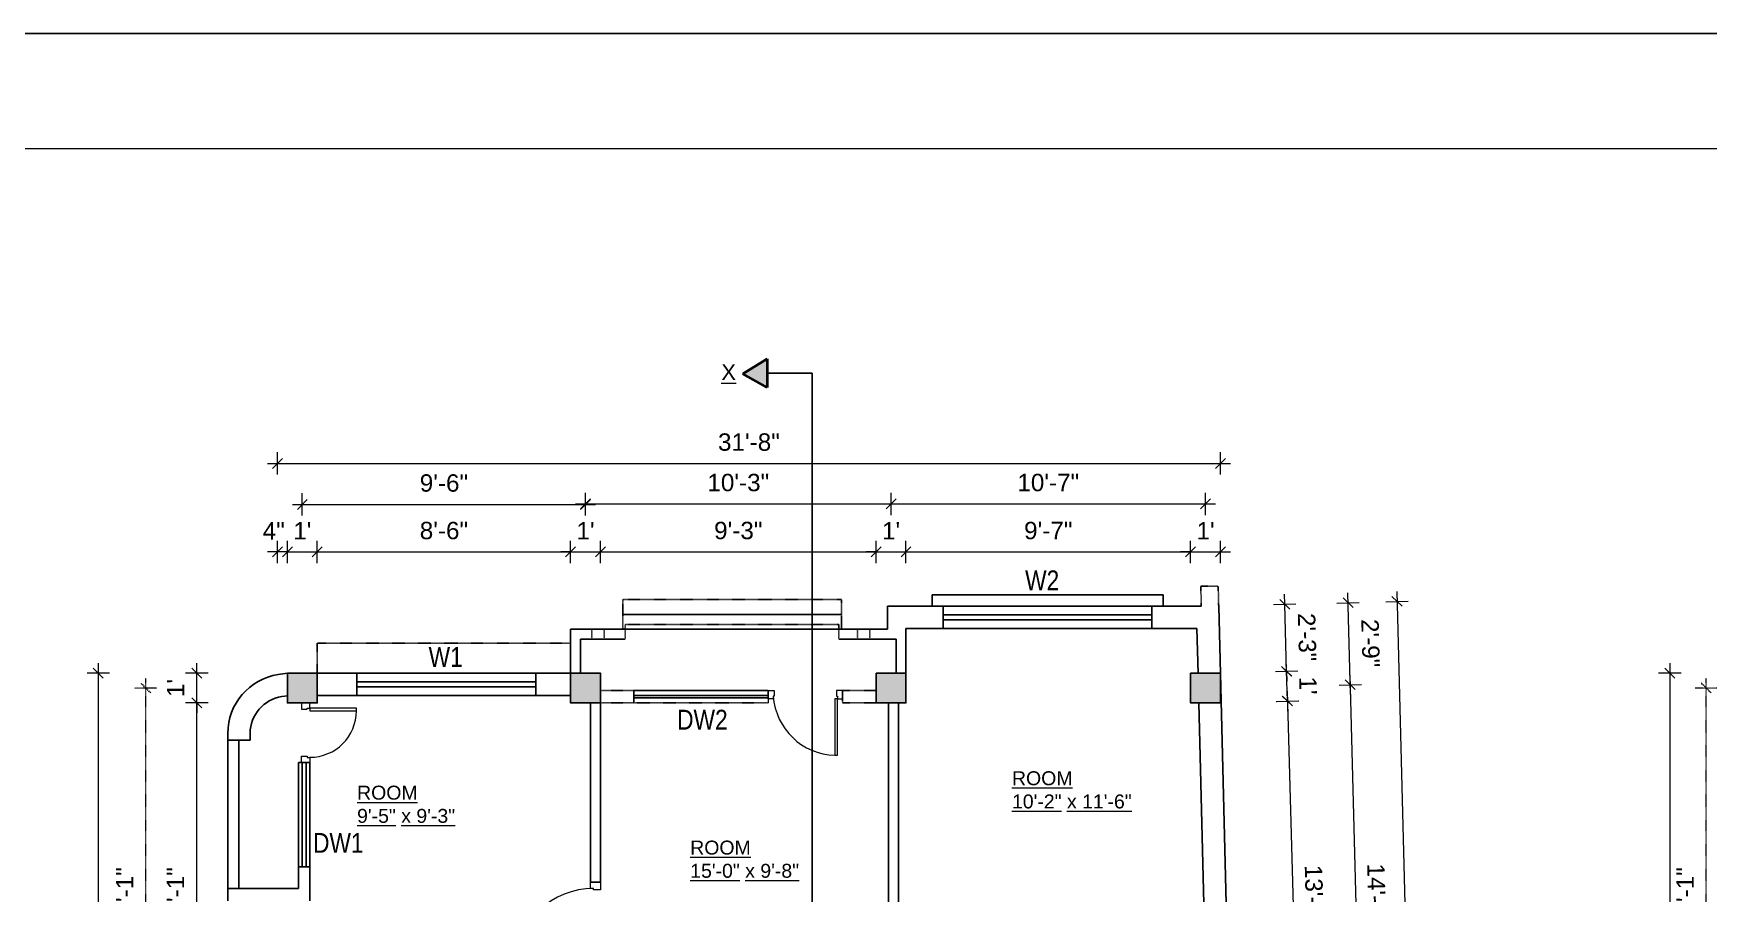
# Model space of a CAD drawing. Header units: inches. Extents: x 24614 to 27792, y -6849 to -4602.
# Drawn here: x 25941 to 26615, y -4948 to -4602 of the extents above; entities that cross this region are included whole.
import ezdxf

# ---------------------------------------------------------------- set-up
doc = ezdxf.new("R2010")
doc.units = ezdxf.units.IN
doc.header["$LTSCALE"] = 0.5
doc.header["$MEASUREMENT"] = 0
doc.header["$PDMODE"] = 66
doc.linetypes.add('DASH', pattern=[0.35, 0.25, -0.1])
for name, color, linetype, lineweight in [('A_Title Text', 105, 'Continuous', 60), ('door', 202, 'Continuous', 5), ('ELE1', 3, 'Continuous', 9), ('TEXT', 220, 'Continuous', 9), ('Toilet', 7, 'Continuous', 25), ('wall', 20, 'Continuous', 40)]:
    doc.layers.add(name, color=color, linetype=linetype, lineweight=lineweight)
doc.styles.add('arial', font='arial.ttf')
doc.styles.add('ordinary', font='ARIALN.TTF')
doc.styles.get("Standard").update_dxf_attribs({"font": 'arial.ttf'})
doc.dimstyles.new('Sudeep', dxfattribs={"dimtxt": 6, "dimasz": 4, "dimexe": 4.5, "dimexo": 4.5, "dimgap": 5, "dimtad": 1, "dimdec": 0, "dimlunit": 4, "dimtxsty": 'arial', "dimblk": 'OBLIQUE', "dimcen": 250, "dimdle": 4, "dimclrd": 86, "dimclre": 5, "dimclrt": 1, "dimadec": 0, "dimazin": 0, "dimtfac": 1, "dimtdec": 0, "dimtix": 1, "dimtmove": 1, "dimatfit": 3, "dimldrblk": 'OBLIQUE', "dimfxl": 4.5, "dimfxlon": 1, "dimfrac": 2, "dimlwd": 15, "dimlwe": 13, "dimarcsym": 0})

# ---------------------------------------------------------------- blocks, each defined once
blk = doc.blocks.new('_Oblique')
at = {"color": 0, "linetype": 'ByBlock', "lineweight": -2}
blk.add_line((-0.5, -0.5), (0.5, 0.5), dxfattribs=at)
blk = doc.blocks.new('*D1333')
at = {"layer": 'A_Title Text', "color": 5, "lineweight": 13, "transparency": 16777216}
for p, q in [((26043.02, -4814.79), (26043.02, -4805.79)), ((26055.02, -4814.79), (26055.02, -4805.79))]:
    blk.add_line(p, q, dxfattribs=at)
at = {"layer": 'A_Title Text', "color": 86, "lineweight": 15, "transparency": 16777216}
for p, q in [((26043.02, -4810.29), (26039.02, -4810.29)), ((26043.02, -4810.29), (26055.02, -4810.29)), ((26055.02, -4810.29), (26059.02, -4810.29))]:
    blk.add_line(p, q, dxfattribs=at)
at = {"layer": 'Defpoints', "color": 0, "transparency": 16777216}
for p in [(26055.02, -4810.29), (26043.02, -4859.09), (26055.02, -4859.09)]:
    blk.add_point(p, dxfattribs=at)
at = {"layer": 'A_Title Text', "color": 86, "lineweight": 15, "transparency": 16777216, "xscale": 4, "yscale": 4, "zscale": 4}
blk.add_blockref('_Oblique', (26043.02, -4810.29), dxfattribs=at)
at = {"layer": 'A_Title Text', "color": 86, "lineweight": 15, "transparency": 16777216, "xscale": 4, "yscale": 4, "zscale": 4, "rotation": 180}
blk.add_blockref('_Oblique', (26055.02, -4810.29), dxfattribs=at)
at = {"layer": 'A_Title Text', "color": 1, "transparency": 16777216, "insert": (26049.02, -4801.78), "char_height": 7, "attachment_point": 5, "style": 'arial'}
blk.add_mtext("1'", dxfattribs=at)
blk = doc.blocks.new('*D1334')
at = {"layer": 'A_Title Text', "color": 5, "lineweight": 13, "transparency": 16777216}
for p, q in [((26055.02, -4814.79), (26055.02, -4805.79)), ((26157.02, -4814.79), (26157.02, -4805.79))]:
    blk.add_line(p, q, dxfattribs=at)
at = {"layer": 'A_Title Text', "color": 86, "lineweight": 15, "transparency": 16777216}
blk.add_line((26051.02, -4810.29), (26161.02, -4810.29), dxfattribs=at)
at = {"layer": 'Defpoints', "color": 0, "transparency": 16777216}
for p in [(26157.02, -4810.29), (26055.02, -4859.09), (26157.02, -4859.09)]:
    blk.add_point(p, dxfattribs=at)
at = {"layer": 'A_Title Text', "color": 86, "lineweight": 15, "transparency": 16777216, "xscale": 4, "yscale": 4, "zscale": 4, "rotation": 180}
blk.add_blockref('_Oblique', (26055.02, -4810.29), dxfattribs=at)
at = {"layer": 'A_Title Text', "color": 86, "lineweight": 15, "transparency": 16777216, "xscale": 4, "yscale": 4, "zscale": 4}
blk.add_blockref('_Oblique', (26157.02, -4810.29), dxfattribs=at)
at = {"layer": 'A_Title Text', "color": 1, "transparency": 16777216, "insert": (26106.02, -4801.72), "char_height": 7, "attachment_point": 5, "style": 'arial'}
blk.add_mtext('8\'-6"', dxfattribs=at)
blk = doc.blocks.new('*D1335')
at = {"layer": 'A_Title Text', "color": 5, "lineweight": 13, "transparency": 16777216}
for p, q in [((26280.02, -4814.79), (26280.02, -4805.79)), ((26292.02, -4814.79), (26292.02, -4805.79))]:
    blk.add_line(p, q, dxfattribs=at)
at = {"layer": 'A_Title Text', "color": 86, "lineweight": 15, "transparency": 16777216}
for p, q in [((26280.02, -4810.29), (26276.02, -4810.29)), ((26280.02, -4810.29), (26292.02, -4810.29)), ((26292.02, -4810.29), (26296.02, -4810.29))]:
    blk.add_line(p, q, dxfattribs=at)
at = {"layer": 'Defpoints', "color": 0, "transparency": 16777216}
for p in [(26292.02, -4810.29), (26280.02, -4859.09), (26292.02, -4859.09)]:
    blk.add_point(p, dxfattribs=at)
at = {"layer": 'A_Title Text', "color": 86, "lineweight": 15, "transparency": 16777216, "xscale": 4, "yscale": 4, "zscale": 4}
blk.add_blockref('_Oblique', (26280.02, -4810.29), dxfattribs=at)
at = {"layer": 'A_Title Text', "color": 86, "lineweight": 15, "transparency": 16777216, "xscale": 4, "yscale": 4, "zscale": 4, "rotation": 180}
blk.add_blockref('_Oblique', (26292.02, -4810.29), dxfattribs=at)
at = {"layer": 'A_Title Text', "color": 1, "transparency": 16777216, "insert": (26286.02, -4801.78), "char_height": 7, "attachment_point": 5, "style": 'arial'}
blk.add_mtext("1'", dxfattribs=at)
blk = doc.blocks.new('*D1336')
at = {"layer": 'A_Title Text', "color": 5, "lineweight": 13, "transparency": 16777216}
for p, q in [((26292.02, -4814.79), (26292.02, -4805.79)), ((26406.59, -4814.79), (26406.59, -4805.79))]:
    blk.add_line(p, q, dxfattribs=at)
at = {"layer": 'A_Title Text', "color": 86, "lineweight": 15, "transparency": 16777216}
blk.add_line((26288.02, -4810.29), (26410.59, -4810.29), dxfattribs=at)
at = {"layer": 'Defpoints', "color": 0, "transparency": 16777216}
for p in [(26406.59, -4810.29), (26292.02, -4859.09), (26406.59, -4859.09)]:
    blk.add_point(p, dxfattribs=at)
at = {"layer": 'A_Title Text', "color": 86, "lineweight": 15, "transparency": 16777216, "xscale": 4, "yscale": 4, "zscale": 4, "rotation": 180}
blk.add_blockref('_Oblique', (26292.02, -4810.29), dxfattribs=at)
at = {"layer": 'A_Title Text', "color": 86, "lineweight": 15, "transparency": 16777216, "xscale": 4, "yscale": 4, "zscale": 4}
blk.add_blockref('_Oblique', (26406.59, -4810.29), dxfattribs=at)
at = {"layer": 'A_Title Text', "color": 1, "transparency": 16777216, "insert": (26349.3, -4801.72), "char_height": 7, "attachment_point": 5, "style": 'arial'}
blk.add_mtext('9\'-7"', dxfattribs=at)
blk = doc.blocks.new('*D1337')
at = {"layer": 'A_Title Text', "color": 5, "lineweight": 13, "transparency": 16777216}
for p, q in [((26406.59, -4814.79), (26406.59, -4805.79)), ((26418.66, -4814.79), (26418.66, -4805.79))]:
    blk.add_line(p, q, dxfattribs=at)
at = {"layer": 'A_Title Text', "color": 86, "lineweight": 15, "transparency": 16777216}
for p, q in [((26406.59, -4810.29), (26402.59, -4810.29)), ((26406.59, -4810.29), (26418.66, -4810.29)), ((26418.66, -4810.29), (26422.66, -4810.29))]:
    blk.add_line(p, q, dxfattribs=at)
at = {"layer": 'Defpoints', "color": 0, "transparency": 16777216}
for p in [(26418.66, -4810.29), (26406.59, -4859.09), (26418.66, -4862.09)]:
    blk.add_point(p, dxfattribs=at)
at = {"layer": 'A_Title Text', "color": 86, "lineweight": 15, "transparency": 16777216, "xscale": 4, "yscale": 4, "zscale": 4}
blk.add_blockref('_Oblique', (26406.59, -4810.29), dxfattribs=at)
at = {"layer": 'A_Title Text', "color": 86, "lineweight": 15, "transparency": 16777216, "xscale": 4, "yscale": 4, "zscale": 4, "rotation": 180}
blk.add_blockref('_Oblique', (26418.66, -4810.29), dxfattribs=at)
at = {"layer": 'A_Title Text', "color": 1, "transparency": 16777216, "insert": (26412.62, -4801.78), "char_height": 7, "attachment_point": 5, "style": 'arial'}
blk.add_mtext("1'", dxfattribs=at)
blk = doc.blocks.new('*D1338')
at = {"layer": 'A_Title Text', "color": 5, "lineweight": 13, "transparency": 16777216}
for p, q in [((26049.02, -4795.65), (26049.02, -4786.65)), ((26163.02, -4795.65), (26163.02, -4786.65))]:
    blk.add_line(p, q, dxfattribs=at)
at = {"layer": 'A_Title Text', "color": 86, "lineweight": 15, "transparency": 16777216}
blk.add_line((26045.02, -4791.15), (26167.02, -4791.15), dxfattribs=at)
at = {"layer": 'Defpoints', "color": 0, "transparency": 16777216}
for p in [(26163.02, -4791.15), (26049.02, -4865.09), (26163.02, -4865.09)]:
    blk.add_point(p, dxfattribs=at)
at = {"layer": 'A_Title Text', "color": 86, "lineweight": 15, "transparency": 16777216, "xscale": 4, "yscale": 4, "zscale": 4, "rotation": 180}
blk.add_blockref('_Oblique', (26049.02, -4791.15), dxfattribs=at)
at = {"layer": 'A_Title Text', "color": 86, "lineweight": 15, "transparency": 16777216, "xscale": 4, "yscale": 4, "zscale": 4}
blk.add_blockref('_Oblique', (26163.02, -4791.15), dxfattribs=at)
at = {"layer": 'A_Title Text', "color": 1, "transparency": 16777216, "insert": (26106.02, -4782.58), "char_height": 7, "attachment_point": 5, "style": 'arial'}
blk.add_mtext('9\'-6"', dxfattribs=at)
blk = doc.blocks.new('*D1339')
at = {"layer": 'A_Title Text', "color": 5, "lineweight": 13, "transparency": 16777216}
for p, q in [((26163.02, -4795.46), (26163.02, -4786.46)), ((26286.02, -4795.46), (26286.02, -4786.46))]:
    blk.add_line(p, q, dxfattribs=at)
at = {"layer": 'A_Title Text', "color": 86, "lineweight": 15, "transparency": 16777216}
blk.add_line((26159.02, -4790.96), (26290.02, -4790.96), dxfattribs=at)
at = {"layer": 'Defpoints', "color": 0, "transparency": 16777216}
for p in [(26286.02, -4790.96), (26163.02, -4865.09), (26286.02, -4865.09)]:
    blk.add_point(p, dxfattribs=at)
at = {"layer": 'A_Title Text', "color": 86, "lineweight": 15, "transparency": 16777216, "xscale": 4, "yscale": 4, "zscale": 4, "rotation": 180}
blk.add_blockref('_Oblique', (26163.02, -4790.96), dxfattribs=at)
at = {"layer": 'A_Title Text', "color": 86, "lineweight": 15, "transparency": 16777216, "xscale": 4, "yscale": 4, "zscale": 4}
blk.add_blockref('_Oblique', (26286.02, -4790.96), dxfattribs=at)
at = {"layer": 'A_Title Text', "color": 1, "transparency": 16777216, "insert": (26224.52, -4782.39), "char_height": 7, "attachment_point": 5, "style": 'arial'}
blk.add_mtext('10\'-3"', dxfattribs=at)
blk = doc.blocks.new('*D1340')
at = {"layer": 'A_Title Text', "color": 5, "lineweight": 13, "transparency": 16777216}
for p, q in [((26286.02, -4795.46), (26286.02, -4786.46)), ((26412.59, -4795.46), (26412.59, -4786.46))]:
    blk.add_line(p, q, dxfattribs=at)
at = {"layer": 'A_Title Text', "color": 86, "lineweight": 15, "transparency": 16777216}
blk.add_line((26282.02, -4790.96), (26416.59, -4790.96), dxfattribs=at)
at = {"layer": 'Defpoints', "color": 0, "transparency": 16777216}
for p in [(26412.59, -4790.96), (26286.02, -4865.09), (26412.59, -4865.09)]:
    blk.add_point(p, dxfattribs=at)
at = {"layer": 'A_Title Text', "color": 86, "lineweight": 15, "transparency": 16777216, "xscale": 4, "yscale": 4, "zscale": 4, "rotation": 180}
blk.add_blockref('_Oblique', (26286.02, -4790.96), dxfattribs=at)
at = {"layer": 'A_Title Text', "color": 86, "lineweight": 15, "transparency": 16777216, "xscale": 4, "yscale": 4, "zscale": 4}
blk.add_blockref('_Oblique', (26412.59, -4790.96), dxfattribs=at)
at = {"layer": 'A_Title Text', "color": 1, "transparency": 16777216, "insert": (26349.3, -4782.39), "char_height": 7, "attachment_point": 5, "style": 'arial'}
blk.add_mtext('10\'-7"', dxfattribs=at)
blk = doc.blocks.new('*D1341')
at = {"layer": 'A_Title Text', "color": 5, "lineweight": 13, "transparency": 16777216}
for p, q in [((26039.02, -4814.79), (26039.02, -4805.79)), ((26043.02, -4814.79), (26043.02, -4805.79))]:
    blk.add_line(p, q, dxfattribs=at)
at = {"layer": 'A_Title Text', "color": 86, "lineweight": 15, "transparency": 16777216}
for p, q in [((26039.02, -4810.29), (26035.02, -4810.29)), ((26043.02, -4810.29), (26039.02, -4810.29)), ((26043.02, -4810.29), (26047.02, -4810.29))]:
    blk.add_line(p, q, dxfattribs=at)
at = {"layer": 'Defpoints', "color": 0, "transparency": 16777216}
for p in [(26039.02, -4810.29), (26039.02, -4859.71), (26043.02, -4859.09)]:
    blk.add_point(p, dxfattribs=at)
at = {"layer": 'A_Title Text', "color": 86, "lineweight": 15, "transparency": 16777216, "xscale": 4, "yscale": 4, "zscale": 4}
blk.add_blockref('_Oblique', (26039.02, -4810.29), dxfattribs=at)
at = {"layer": 'A_Title Text', "color": 86, "lineweight": 15, "transparency": 16777216, "xscale": 4, "yscale": 4, "zscale": 4, "rotation": 180}
blk.add_blockref('_Oblique', (26043.02, -4810.29), dxfattribs=at)
at = {"layer": 'A_Title Text', "color": 1, "transparency": 16777216, "insert": (26037.52, -4801.79), "char_height": 7, "attachment_point": 5, "style": 'arial'}
blk.add_mtext('4"', dxfattribs=at)
blk = doc.blocks.new('*D1342')
at = {"layer": 'A_Title Text', "color": 5, "lineweight": 13, "transparency": 16777216}
for p, q in [((26157.02, -4814.79), (26157.02, -4805.79)), ((26169.02, -4814.79), (26169.02, -4805.79))]:
    blk.add_line(p, q, dxfattribs=at)
at = {"layer": 'A_Title Text', "color": 86, "lineweight": 15, "transparency": 16777216}
for p, q in [((26157.02, -4810.29), (26153.02, -4810.29)), ((26157.02, -4810.29), (26169.02, -4810.29)), ((26169.02, -4810.29), (26173.02, -4810.29))]:
    blk.add_line(p, q, dxfattribs=at)
at = {"layer": 'Defpoints', "color": 0, "transparency": 16777216}
for p in [(26169.02, -4810.29), (26157.02, -4859.09), (26169.02, -4859.09)]:
    blk.add_point(p, dxfattribs=at)
at = {"layer": 'A_Title Text', "color": 86, "lineweight": 15, "transparency": 16777216, "xscale": 4, "yscale": 4, "zscale": 4}
blk.add_blockref('_Oblique', (26157.02, -4810.29), dxfattribs=at)
at = {"layer": 'A_Title Text', "color": 86, "lineweight": 15, "transparency": 16777216, "xscale": 4, "yscale": 4, "zscale": 4, "rotation": 180}
blk.add_blockref('_Oblique', (26169.02, -4810.29), dxfattribs=at)
at = {"layer": 'A_Title Text', "color": 1, "transparency": 16777216, "insert": (26163.02, -4801.78), "char_height": 7, "attachment_point": 5, "style": 'arial'}
blk.add_mtext("1'", dxfattribs=at)
blk = doc.blocks.new('*D1343')
at = {"layer": 'A_Title Text', "color": 5, "lineweight": 13, "transparency": 16777216}
for p, q in [((26169.02, -4814.79), (26169.02, -4805.79)), ((26280.02, -4814.79), (26280.02, -4805.79))]:
    blk.add_line(p, q, dxfattribs=at)
at = {"layer": 'A_Title Text', "color": 86, "lineweight": 15, "transparency": 16777216}
blk.add_line((26165.02, -4810.29), (26284.02, -4810.29), dxfattribs=at)
at = {"layer": 'Defpoints', "color": 0, "transparency": 16777216}
for p in [(26280.02, -4810.29), (26169.02, -4859.09), (26280.02, -4859.09)]:
    blk.add_point(p, dxfattribs=at)
at = {"layer": 'A_Title Text', "color": 86, "lineweight": 15, "transparency": 16777216, "xscale": 4, "yscale": 4, "zscale": 4, "rotation": 180}
blk.add_blockref('_Oblique', (26169.02, -4810.29), dxfattribs=at)
at = {"layer": 'A_Title Text', "color": 86, "lineweight": 15, "transparency": 16777216, "xscale": 4, "yscale": 4, "zscale": 4}
blk.add_blockref('_Oblique', (26280.02, -4810.29), dxfattribs=at)
at = {"layer": 'A_Title Text', "color": 1, "transparency": 16777216, "insert": (26224.52, -4801.71), "char_height": 7, "attachment_point": 5, "style": 'arial'}
blk.add_mtext('9\'-3"', dxfattribs=at)
blk = doc.blocks.new('*D1344')
at = {"layer": 'A_Title Text', "color": 5, "lineweight": 13, "transparency": 16777216}
for p, q in [((26039.02, -4779.17), (26039.02, -4770.17)), ((26418.59, -4779.17), (26418.59, -4770.17))]:
    blk.add_line(p, q, dxfattribs=at)
at = {"layer": 'A_Title Text', "color": 86, "lineweight": 15, "transparency": 16777216}
blk.add_line((26035.02, -4774.67), (26422.59, -4774.67), dxfattribs=at)
at = {"layer": 'Defpoints', "color": 0, "transparency": 16777216}
for p in [(26418.59, -4774.67), (26039.02, -4859.71), (26418.59, -4859.09)]:
    blk.add_point(p, dxfattribs=at)
at = {"layer": 'A_Title Text', "color": 86, "lineweight": 15, "transparency": 16777216, "xscale": 4, "yscale": 4, "zscale": 4, "rotation": 180}
blk.add_blockref('_Oblique', (26039.02, -4774.67), dxfattribs=at)
at = {"layer": 'A_Title Text', "color": 86, "lineweight": 15, "transparency": 16777216, "xscale": 4, "yscale": 4, "zscale": 4}
blk.add_blockref('_Oblique', (26418.59, -4774.67), dxfattribs=at)
at = {"layer": 'A_Title Text', "color": 1, "transparency": 16777216, "insert": (26228.8, -4766.1), "char_height": 7, "attachment_point": 5, "style": 'arial'}
blk.add_mtext('31\'-8"', dxfattribs=at)
blk = doc.blocks.new('*D1348')
at = {"layer": 'A_Title Text', "color": 86, "lineweight": 15, "transparency": 16777216}
blk.add_line((26006.56, -5032.34), (26006.56, -4867.09), dxfattribs=at)
at = {"layer": 'A_Title Text', "color": 5, "lineweight": 13, "transparency": 16777216}
for p, q in [((26011.06, -4871.09), (26002.06, -4871.09)), ((26011.06, -5028.34), (26002.06, -5028.34))]:
    blk.add_line(p, q, dxfattribs=at)
at = {"layer": 'Defpoints', "color": 0, "transparency": 16777216}
for p in [(26006.56, -4871.09), (26043.02, -4871.09), (26043.02, -5028.34)]:
    blk.add_point(p, dxfattribs=at)
at = {"layer": 'A_Title Text', "color": 86, "lineweight": 15, "transparency": 16777216, "xscale": 4, "yscale": 4, "zscale": 4}
for p, rotation in [((26006.56, -4871.09), 90), ((26006.56, -5028.34), 270)]:
    blk.add_blockref('_Oblique', p, dxfattribs=dict(at, rotation=rotation))
at = {"layer": 'A_Title Text', "color": 1, "transparency": 16777216, "insert": (25997.98, -4949.71), "char_height": 7, "attachment_point": 5, "rotation": 90, "style": 'arial'}
blk.add_mtext('13\'-1"', dxfattribs=at)
blk = doc.blocks.new('*D1349')
at = {"layer": 'A_Title Text', "color": 5, "lineweight": 13, "transparency": 16777216}
for p, q in [((26011.06, -4859.09), (26002.06, -4859.09)), ((26011.06, -4871.09), (26002.06, -4871.09))]:
    blk.add_line(p, q, dxfattribs=at)
at = {"layer": 'A_Title Text', "color": 86, "lineweight": 15, "transparency": 16777216}
for p, q in [((26006.56, -4859.09), (26006.56, -4855.09)), ((26006.56, -4871.09), (26006.56, -4859.09)), ((26006.56, -4871.09), (26006.56, -4875.09))]:
    blk.add_line(p, q, dxfattribs=at)
at = {"layer": 'Defpoints', "color": 0, "transparency": 16777216}
for p in [(26006.56, -4859.09), (26043.02, -4859.09), (26043.02, -4871.09)]:
    blk.add_point(p, dxfattribs=at)
at = {"layer": 'A_Title Text', "color": 86, "lineweight": 15, "transparency": 16777216, "xscale": 4, "yscale": 4, "zscale": 4}
for p, rotation in [((26006.56, -4859.09), 270), ((26006.56, -4871.09), 90)]:
    blk.add_blockref('_Oblique', p, dxfattribs=dict(at, rotation=rotation))
at = {"layer": 'A_Title Text', "color": 1, "transparency": 16777216, "insert": (25998.04, -4865.09), "char_height": 7, "attachment_point": 5, "rotation": 90, "style": 'arial'}
blk.add_mtext("1'", dxfattribs=at)
blk = doc.blocks.new('*D1351')
at = {"layer": 'A_Title Text', "color": 86, "linetype": 'DASH', "lineweight": 15, "ltscale": 0.1, "transparency": 16777216}
blk.add_line((25986.02, -5038.34), (25986.02, -4861.09), dxfattribs=at)
at = {"layer": 'A_Title Text', "color": 5, "linetype": 'DASH', "lineweight": 13, "ltscale": 0.1, "transparency": 16777216}
for p, q in [((25990.52, -4865.09), (25981.52, -4865.09)), ((25990.52, -5034.34), (25981.52, -5034.34))]:
    blk.add_line(p, q, dxfattribs=at)
at = {"layer": 'Defpoints', "color": 0, "linetype": 'DASH', "ltscale": 0.1, "transparency": 16777216}
for p in [(25986.02, -4865.09), (26049.02, -4865.09), (26049.02, -5034.34)]:
    blk.add_point(p, dxfattribs=at)
at = {"layer": 'A_Title Text', "color": 86, "linetype": 'DASH', "lineweight": 15, "ltscale": 0.1, "transparency": 16777216, "xscale": 4, "yscale": 4, "zscale": 4}
for p, rotation in [((25986.02, -4865.09), 90), ((25986.02, -5034.34), 270)]:
    blk.add_blockref('_Oblique', p, dxfattribs=dict(at, rotation=rotation))
at = {"layer": 'A_Title Text', "color": 1, "linetype": 'DASH', "ltscale": 0.1, "transparency": 16777216, "insert": (25977.5, -4949.71), "char_height": 7, "attachment_point": 5, "rotation": 90, "style": 'arial'}
blk.add_mtext('14\'-1"', dxfattribs=at)
blk = doc.blocks.new('*D1352')
at = {"layer": 'A_Title Text', "color": 5, "lineweight": 13, "transparency": 16777216}
for p, q in [((25971.37, -4859.09), (25962.37, -4859.09)), ((25971.37, -5220.92), (25962.37, -5220.92))]:
    blk.add_line(p, q, dxfattribs=at)
at = {"layer": 'A_Title Text', "color": 86, "lineweight": 15, "transparency": 16777216}
blk.add_line((25966.87, -4855.09), (25966.87, -5224.92), dxfattribs=at)
at = {"layer": 'Defpoints', "color": 0, "transparency": 16777216}
for p in [(26043.02, -4859.09), (25966.87, -5220.92), (26019.29, -5220.92)]:
    blk.add_point(p, dxfattribs=at)
at = {"layer": 'A_Title Text', "color": 86, "lineweight": 15, "transparency": 16777216, "xscale": 4, "yscale": 4, "zscale": 4}
for p, rotation in [((25966.87, -4859.09), 90), ((25966.87, -5220.92), 270)]:
    blk.add_blockref('_Oblique', p, dxfattribs=dict(at, rotation=rotation))
at = {"layer": 'A_Title Text', "color": 1, "transparency": 16777216, "insert": (25958.3, -5040), "char_height": 7, "attachment_point": 5, "rotation": 90, "style": 'arial'}
blk.add_mtext('30\'-2"', dxfattribs=at)
blk = doc.blocks.new('*D1364')
at = {"layer": 'A_Title Text', "color": 86, "lineweight": 15, "transparency": 16777216}
blk.add_line((26445.5, -4866.35), (26450, -5031.6), dxfattribs=at)
at = {"layer": 'A_Title Text', "color": 5, "lineweight": 13, "transparency": 16777216}
for p, q in [((26441.11, -4870.47), (26450.11, -4870.23)), ((26445.39, -5027.73), (26454.39, -5027.48))]:
    blk.add_line(p, q, dxfattribs=at)
at = {"layer": 'Defpoints', "color": 0, "transparency": 16777216}
for p in [(26418.59, -4871.09), (26422.87, -5028.34), (26449.89, -5027.6)]:
    blk.add_point(p, dxfattribs=at)
at = {"layer": 'A_Title Text', "color": 86, "lineweight": 15, "transparency": 16777216, "xscale": 4, "yscale": 4, "zscale": 4}
for p, rotation in [((26445.61, -4870.35), 91.55964457940769), ((26449.89, -5027.6), 271.5596445794077)]:
    blk.add_blockref('_Oblique', p, dxfattribs=dict(at, rotation=rotation))
at = {"layer": 'A_Title Text', "color": 1, "transparency": 16777216, "insert": (26456.32, -4948.74), "char_height": 7, "attachment_point": 5, "rotation": 271.55964, "style": 'arial'}
blk.add_mtext('13\'-1"', dxfattribs=at)
blk = doc.blocks.new('*D1368')
at = {"layer": 'A_Title Text', "color": 86, "lineweight": 15, "transparency": 16777216}
for p, q in [((26445.21, -4858.36), (26445.1, -4854.36)), ((26445.54, -4870.35), (26445.21, -4858.36)), ((26445.54, -4870.35), (26445.65, -4874.35))]:
    blk.add_line(p, q, dxfattribs=at)
at = {"layer": 'A_Title Text', "color": 5, "lineweight": 13, "transparency": 16777216}
for p, q in [((26440.71, -4858.48), (26449.71, -4858.24)), ((26441.04, -4870.48), (26450.04, -4870.23))]:
    blk.add_line(p, q, dxfattribs=at)
at = {"layer": 'Defpoints', "color": 0, "transparency": 16777216}
for p in [(26418.52, -4859.09), (26445.21, -4858.36), (26418.59, -4871.09)]:
    blk.add_point(p, dxfattribs=at)
at = {"layer": 'A_Title Text', "color": 86, "lineweight": 15, "transparency": 16777216, "xscale": 4, "yscale": 4, "zscale": 4}
for p, rotation in [((26445.21, -4858.36), 271.5596445794165), ((26445.54, -4870.35), 91.55964457941651)]:
    blk.add_blockref('_Oblique', p, dxfattribs=dict(at, rotation=rotation))
at = {"layer": 'A_Title Text', "color": 1, "transparency": 16777216, "insert": (26453.89, -4864.13), "char_height": 7, "attachment_point": 5, "rotation": 271.55964, "style": 'arial'}
blk.add_mtext("1'", dxfattribs=at)
blk = doc.blocks.new('*D1369')
at = {"layer": 'A_Title Text', "color": 86, "lineweight": 15, "transparency": 16777216}
for p, q in [((26444.52, -4831.36), (26444.41, -4827.36)), ((26445.26, -4858.36), (26444.52, -4831.36)), ((26445.26, -4858.36), (26445.37, -4862.36))]:
    blk.add_line(p, q, dxfattribs=at)
at = {"layer": 'A_Title Text', "color": 5, "lineweight": 13, "transparency": 16777216}
for p, q in [((26440.02, -4831.48), (26449.02, -4831.24)), ((26440.76, -4858.48), (26449.76, -4858.24))]:
    blk.add_line(p, q, dxfattribs=at)
at = {"layer": 'Defpoints', "color": 0, "transparency": 16777216}
for p in [(26417.83, -4832.09), (26444.52, -4831.36), (26418.52, -4859.09)]:
    blk.add_point(p, dxfattribs=at)
at = {"layer": 'A_Title Text', "color": 86, "lineweight": 15, "transparency": 16777216, "xscale": 4, "yscale": 4, "zscale": 4}
for p, rotation in [((26444.52, -4831.36), 271.5596445794165), ((26445.26, -4858.36), 91.55964457941651)]:
    blk.add_blockref('_Oblique', p, dxfattribs=dict(at, rotation=rotation))
at = {"layer": 'A_Title Text', "color": 1, "transparency": 16777216, "insert": (26453.46, -4844.63), "char_height": 7, "attachment_point": 5, "rotation": 271.55964, "style": 'arial'}
blk.add_mtext('2\'-3"', dxfattribs=at)
blk = doc.blocks.new('*D1370')
at = {"layer": 'A_Title Text', "color": 86, "lineweight": 15, "transparency": 16777216}
blk.add_line((26470.74, -4859.77), (26475.23, -5037.02), dxfattribs=at)
at = {"layer": 'A_Title Text', "color": 5, "lineweight": 13, "transparency": 16777216}
for p, q in [((26466.34, -4863.88), (26475.34, -4863.65)), ((26470.63, -5033.13), (26479.62, -5032.9))]:
    blk.add_line(p, q, dxfattribs=at)
at = {"layer": 'Defpoints', "color": 0, "transparency": 16777216}
for p in [(26418.59, -4865.09), (26422.87, -5034.34), (26475.13, -5033.02)]:
    blk.add_point(p, dxfattribs=at)
at = {"layer": 'A_Title Text', "color": 86, "lineweight": 15, "transparency": 16777216, "xscale": 4, "yscale": 4, "zscale": 4}
for p, rotation in [((26470.84, -4863.77), 91.44911383239761), ((26475.13, -5033.02), 271.4491138323976)]:
    blk.add_blockref('_Oblique', p, dxfattribs=dict(at, rotation=rotation))
at = {"layer": 'A_Title Text', "color": 1, "transparency": 16777216, "insert": (26481.5, -4948.18), "char_height": 7, "attachment_point": 5, "rotation": 271.44911, "style": 'arial'}
blk.add_mtext('14\'-1"', dxfattribs=at)
blk = doc.blocks.new('*D1372')
at = {"layer": 'A_Title Text', "color": 86, "lineweight": 15, "transparency": 16777216}
blk.add_line((26489.57, -4826.26), (26498.42, -5172.78), dxfattribs=at)
at = {"layer": 'A_Title Text', "color": 5, "lineweight": 13, "transparency": 16777216}
for p, q in [((26485.18, -4830.37), (26494.17, -4830.14)), ((26493.81, -5168.9), (26502.81, -5168.67))]:
    blk.add_line(p, q, dxfattribs=at)
at = {"layer": 'Defpoints', "color": 0, "transparency": 16777216}
for p in [(26417.83, -4832.09), (26426.47, -5170.62), (26498.31, -5168.78)]:
    blk.add_point(p, dxfattribs=at)
at = {"layer": 'A_Title Text', "color": 86, "lineweight": 15, "transparency": 16777216, "xscale": 4, "yscale": 4, "zscale": 4}
for p, rotation in [((26489.67, -4830.25), 91.46195018982071), ((26498.31, -5168.78), 271.4619501898207)]:
    blk.add_blockref('_Oblique', p, dxfattribs=dict(at, rotation=rotation))
at = {"layer": 'A_Title Text', "color": 1, "transparency": 16777216, "insert": (26502.57, -4999.3), "char_height": 7, "attachment_point": 5, "rotation": 271.46195, "style": 'arial'}
blk.add_mtext('28\'-3"', dxfattribs=at)
blk = doc.blocks.new('*D1373')
at = {"layer": 'A_Title Text', "color": 86, "lineweight": 15, "transparency": 16777216}
blk.add_line((26470.94, -4867.76), (26469.91, -4826.77), dxfattribs=at)
at = {"layer": 'A_Title Text', "color": 5, "lineweight": 13, "transparency": 16777216}
for p, q in [((26465.51, -4830.88), (26474.51, -4830.65)), ((26466.34, -4863.88), (26475.34, -4863.65))]:
    blk.add_line(p, q, dxfattribs=at)
at = {"layer": 'Defpoints', "color": 0, "transparency": 16777216}
for p in [(26417.83, -4832.09), (26470.01, -4830.77), (26418.59, -4865.09)]:
    blk.add_point(p, dxfattribs=at)
at = {"layer": 'A_Title Text', "color": 86, "lineweight": 15, "transparency": 16777216, "xscale": 4, "yscale": 4, "zscale": 4}
for p, rotation in [((26470.01, -4830.77), 91.44911383237451), ((26470.84, -4863.77), 271.4491138323745)]:
    blk.add_blockref('_Oblique', p, dxfattribs=dict(at, rotation=rotation))
at = {"layer": 'A_Title Text', "color": 1, "transparency": 16777216, "insert": (26479, -4847.05), "char_height": 7, "attachment_point": 5, "rotation": 271.44911, "style": 'arial'}
blk.add_mtext('2\'-9"', dxfattribs=at)
blk = doc.blocks.new('*D1395')
at = {"layer": 'A_Title Text', "color": 86, "linetype": 'DASH', "lineweight": 15, "ltscale": 0.1, "transparency": 16777216}
blk.add_line((26614.16, -5038.34), (26614.16, -4861.09), dxfattribs=at)
at = {"layer": 'A_Title Text', "color": 5, "linetype": 'DASH', "lineweight": 13, "ltscale": 0.1, "transparency": 16777216}
for p, q in [((26618.66, -4865.09), (26609.66, -4865.09)), ((26618.66, -5034.34), (26609.66, -5034.34))]:
    blk.add_line(p, q, dxfattribs=at)
at = {"layer": 'Defpoints', "color": 0, "linetype": 'DASH', "ltscale": 0.1, "transparency": 16777216}
for p in [(26614.16, -4865.09), (26681.66, -4865.09), (26681.66, -5034.34)]:
    blk.add_point(p, dxfattribs=at)
at = {"layer": 'A_Title Text', "color": 86, "linetype": 'DASH', "lineweight": 15, "ltscale": 0.1, "transparency": 16777216, "xscale": 4, "yscale": 4, "zscale": 4}
for p, rotation in [((26614.16, -4865.09), 90), ((26614.16, -5034.34), 270)]:
    blk.add_blockref('_Oblique', p, dxfattribs=dict(at, rotation=rotation))
at = {"layer": 'A_Title Text', "color": 1, "linetype": 'DASH', "ltscale": 0.1, "transparency": 16777216, "insert": (26605.64, -4949.71), "char_height": 7, "attachment_point": 5, "rotation": 90, "style": 'arial'}
blk.add_mtext('14\'-1"', dxfattribs=at)
blk = doc.blocks.new('*D1396')
at = {"layer": 'A_Title Text', "color": 5, "lineweight": 13, "transparency": 16777216}
for p, q in [((26604.01, -4859.09), (26595.01, -4859.09)), ((26604.01, -5220.92), (26595.01, -5220.92))]:
    blk.add_line(p, q, dxfattribs=at)
at = {"layer": 'A_Title Text', "color": 86, "lineweight": 15, "transparency": 16777216}
blk.add_line((26599.51, -4855.09), (26599.51, -5224.92), dxfattribs=at)
at = {"layer": 'Defpoints', "color": 0, "transparency": 16777216}
for p in [(26675.66, -4859.09), (26599.51, -5220.92), (26651.93, -5220.92)]:
    blk.add_point(p, dxfattribs=at)
at = {"layer": 'A_Title Text', "color": 86, "lineweight": 15, "transparency": 16777216, "xscale": 4, "yscale": 4, "zscale": 4}
for p, rotation in [((26599.51, -4859.09), 90), ((26599.51, -5220.92), 270)]:
    blk.add_blockref('_Oblique', p, dxfattribs=dict(at, rotation=rotation))
at = {"layer": 'A_Title Text', "color": 1, "transparency": 16777216, "insert": (26590.94, -5040), "char_height": 7, "attachment_point": 5, "rotation": 90, "style": 'arial'}
blk.add_mtext('30\'-2"', dxfattribs=at)

msp = doc.modelspace()

# ---------------------------------------------------------------- hatches: boundary and pattern name
at = {"layer": 'Toilet'}
for points in [[(26055.02, -4859.09), (26043.02, -4859.09), (26043.02, -4871.09), (26055.02, -4871.09)], [(26169.02, -4859.09), (26157.02, -4859.09), (26157.02, -4871.09), (26169.02, -4871.09)], [(26292.02, -4859.09), (26280.02, -4859.09), (26280.02, -4871.09), (26292.02, -4871.09)], [(26418.59, -4859.09), (26406.59, -4859.09), (26406.59, -4871.09), (26418.59, -4871.09)]]:
    msp.add_hatch(color=1, dxfattribs=at).paths.add_polyline_path(points)
at = {"layer": 'wall', "ltscale": 5}
h = msp.add_hatch(color=2, dxfattribs=at)
h.dxf.hatch_style = 1
h.paths.add_polyline_path([(26226.32, -4738.58), (26236.09, -4732.51), (26236.09, -4744.04)])

# ---------------------------------------------------------------- linework, layer by layer
at = {"layer": 'Defpoints'}
msp.add_lwpolyline([(27791.71, -4601.52), (24614.11, -4601.52), (24614.11, -6849.49), (27791.71, -6849.49)], close=True, dxfattribs=at)
at = {"layer": 'door', "ltscale": 0.5}
for p, q in [((26236.51, -4866.09), (26236.51, -4871.09)), ((26052.02, -4873.18), (26052.02, -4871.1)), ((26052.02, -4873.18), (26052.02, -4871.1)), ((26052.02, -4874.22), (26070.8, -4874.22)), ((26070.8, -4874.22), (26070.8, -4873.18)), ((26264.44, -4869.42), (26266.52, -4869.42)), ((26264.44, -4869.42), (26266.52, -4869.42)), ((26263.4, -4892.19), (26264.44, -4892.19))]:
    msp.add_line(p, q, dxfattribs=at)
for points in [[(26238.6, -4869.42), (26236.52, -4869.42), (26236.52, -4866.09), (26239.02, -4866.09), (26239.02, -4868.38), (26238.6, -4868.38)], [(26238.6, -4869.42), (26236.52, -4869.42), (26236.52, -4866.09), (26239.02, -4866.09), (26239.02, -4868.38), (26238.6, -4868.38)], [(26052.02, -4893.01), (26052.02, -4895.09), (26048.69, -4895.09), (26048.69, -4892.59), (26050.98, -4892.59), (26050.98, -4893.01)], [(26052.02, -4893.01), (26052.02, -4895.09), (26048.69, -4895.09), (26048.69, -4892.59), (26050.98, -4892.59), (26050.98, -4893.01)], [(26165.02, -4945.84), (26165.02, -4943.34), (26169.02, -4943.34), (26169.02, -4946.34), (26166.27, -4946.34), (26166.27, -4945.84)], [(26165.02, -4945.84), (26165.02, -4943.34), (26169.02, -4943.34), (26169.02, -4946.34), (26166.27, -4946.34), (26166.27, -4945.84)]]:
    msp.add_lwpolyline(points, close=True, dxfattribs=at)
for points in [[(26266.52, -4869.42), (26266.52, -4866.09), (26264.02, -4866.09), (26264.02, -4868.38), (26264.44, -4868.38), (26264.44, -4869.42)], [(26266.52, -4869.42), (26266.52, -4866.09), (26264.02, -4866.09), (26264.02, -4868.38), (26264.44, -4868.38), (26264.44, -4869.42)], [(26052.02, -4871.1), (26048.69, -4871.1), (26048.69, -4873.6), (26050.98, -4873.6), (26050.98, -4873.18), (26052.02, -4873.18)], [(26052.02, -4871.1), (26048.69, -4871.1), (26048.69, -4873.6), (26050.98, -4873.6), (26050.98, -4873.18), (26052.02, -4873.18)], [(26070.8, -4873.18), (26052.02, -4873.18), (26052.02, -4874.22), (26070.8, -4874.22)], [(26070.8, -4873.18), (26052.02, -4873.18), (26052.02, -4874.22), (26070.8, -4874.22)], [(26264.44, -4892.19), (26264.44, -4869.42), (26263.4, -4869.42), (26263.4, -4892.19)], [(26264.44, -4892.19), (26264.44, -4869.42), (26263.4, -4869.42), (26263.4, -4892.19)]]:
    msp.add_lwpolyline(points, dxfattribs=at)
for centre, radius, start, end in [((26052.02, -4874.22), 18.78, 270, 0), ((26264.17, -4866.57), 25.63, 184.04686, 268.26678), ((26166.12, -4976.97), 31.13, 89.71656, 177.46618), ((26166.12, -4976.97), 31.13, 89.71656, 177.46618)]:
    msp.add_arc(centre, radius, start, end, dxfattribs=at)
at = {"layer": 'ELE1'}
msp.add_lwpolyline([(24660.43, -4647.84), (27745.39, -4647.84), (27745.39, -6803.17), (24660.43, -6803.17)], close=True, dxfattribs=at)
at = {"layer": 'Toilet'}
for p, q in [((26236.09, -4738.27), (26254.19, -4738.27)), ((26254.19, -4738.27), (26254.19, -5277.59)), ((26395.54, -4827.59), (26302.54, -4827.59)), ((26302.54, -4832.09), (26302.54, -4827.59)), ((26395.54, -4832.09), (26395.54, -4827.59)), ((26410.9, -4832.09), (26284.52, -4832.09)), ((26284.52, -4832.09), (26284.52, -4841.46)), ((26426.47, -5170.62), (26417.9, -4832.09)), ((26178.02, -4835.46), (26266.02, -4835.46)), ((26409.05, -4841.09), (26292.02, -4841.09)), ((26292.02, -4841.09), (26292.02, -4859.09)), ((26409.58, -4859.09), (26409.05, -4841.09)), ((26157.02, -4841.46), (26284.52, -4841.46)), ((26157.02, -4859.09), (26157.02, -4841.46)), ((26161.02, -4845.46), (26179.02, -4845.46)), ((26161.02, -4859.09), (26161.02, -4845.46)), ((26265.02, -4845.46), (26288.02, -4845.46)), ((26288.02, -4845.46), (26288.02, -4859.09)), ((26039.35, -4859.66), (26043.02, -4859.09)), ((26043.02, -4859.09), (26043.02, -4871.09)), ((26055.02, -4859.09), (26071.02, -4859.09)), ((26142.02, -4859.09), (26157.02, -4859.09)), ((26040.73, -4868.55), (26043.02, -4868.19)), ((26055.02, -4868.09), (26071.02, -4868.09)), ((26142.02, -4868.09), (26157.02, -4868.09)), ((26165.02, -4871.09), (26165.02, -4943.34)), ((26169.02, -4871.09), (26169.02, -4943.34)), ((26285.02, -4871.09), (26285.02, -4983.35)), ((26289.02, -4871.09), (26289.02, -4983.35)), ((26412.86, -4987.84), (26409.89, -4871.09)), ((26019.02, -4883.37), (26019.02, -4886.09)), ((26028.02, -4886.09), (26019.02, -4886.09)), ((26019.02, -4950.84), (26019.02, -4886.09)), ((26023.52, -4945.84), (26023.52, -4886.09)), ((26028.02, -4886.09), (26028.02, -4883.37)), ((26047.52, -4895.09), (26047.52, -4945.84)), ((26047.52, -4895.09), (26052.02, -4895.09)), ((26052.02, -4895.09), (26052.02, -4950.84)), ((26019.02, -4945.84), (26047.52, -4945.84)), ((26165.02, -4943.34), (26169.02, -4943.34))]:
    msp.add_line(p, q, dxfattribs=at)
at = {"layer": 'Toilet', "color": 1, "linetype": 'DASH', "ltscale": 0.1}
for p, q in [((26410.9, -4832.09), (26410.7, -4824.09)), ((26410.7, -4824.09), (26417.7, -4824.09)), ((26417.9, -4832.09), (26417.7, -4824.09)), ((26266.02, -4829.46), (26178.02, -4829.46)), ((26178.02, -4829.46), (26178.02, -4841.46)), ((26266.02, -4841.46), (26266.02, -4829.46)), ((26265.02, -4839.46), (26179.02, -4839.46)), ((26179.02, -4839.46), (26179.02, -4841.46)), ((26265.02, -4841.46), (26265.02, -4839.46)), ((26157.02, -4847.09), (26055.02, -4847.09)), ((26055.02, -4847.09), (26055.02, -4859.09)), ((26157.02, -4841.46), (26179.02, -4841.46)), ((26165.52, -4845.46), (26165.52, -4841.46)), ((26170.52, -4845.46), (26170.52, -4841.46)), ((26179.02, -4845.46), (26179.02, -4841.46)), ((26265.02, -4845.46), (26265.02, -4841.46)), ((26272.52, -4845.46), (26272.52, -4841.46)), ((26277.52, -4845.46), (26277.52, -4841.46)), ((26236.51, -4866.09), (26169.02, -4866.09)), ((26182.52, -4866.09), (26236.52, -4866.09)), ((26280.02, -4866.09), (26266.52, -4866.09)), ((26266.52, -4866.09), (26266.52, -4871.09)), ((26236.51, -4871.09), (26169.02, -4871.09)), ((26280.02, -4871.09), (26266.52, -4871.09))]:
    msp.add_line(p, q, dxfattribs=at)
at = {"layer": 'Toilet', "color": 3}
for p, q in [((26307.04, -4841.09), (26307.04, -4832.09)), ((26391.04, -4832.09), (26307.04, -4832.09)), ((26391.04, -4832.09), (26391.04, -4841.09)), ((26391.04, -4835.59), (26307.04, -4835.59)), ((26391.04, -4837.59), (26307.04, -4837.59)), ((26391.04, -4841.09), (26307.04, -4841.09)), ((26069.02, -4859.09), (26145.02, -4859.09)), ((26071.02, -4868.09), (26071.02, -4859.09)), ((26143.02, -4868.09), (26143.02, -4859.09)), ((26143.02, -4862.59), (26071.02, -4862.59)), ((26143.02, -4864.59), (26071.02, -4864.59)), ((26071.02, -4868.09), (26143.02, -4868.09)), ((26182.52, -4866.09), (26182.52, -4871.09)), ((26182.52, -4868.09), (26236.51, -4868.09)), ((26182.52, -4869.09), (26236.51, -4869.09)), ((26049.01, -4895.09), (26049.01, -4937.09)), ((26050.61, -4895.09), (26050.61, -4937.09)), ((26047.52, -4937.09), (26052.02, -4937.09))]:
    msp.add_line(p, q, dxfattribs=at)
at = {"layer": 'Toilet'}
for points in [[(26043.02, -4859.09), (26055.02, -4859.09), (26055.02, -4871.09), (26043.02, -4871.09)], [(26157.02, -4859.09), (26169.02, -4859.09), (26169.02, -4871.09), (26157.02, -4871.09)], [(26280.02, -4859.09), (26292.02, -4859.09), (26292.02, -4871.09), (26280.02, -4871.09)], [(26406.59, -4859.09), (26418.59, -4859.09), (26418.59, -4871.09), (26406.59, -4871.09)]]:
    msp.add_lwpolyline(points, close=True, dxfattribs=at)
for radius in [24, 15]:
    msp.add_arc((26043.02, -4883.37), radius, 98.79162, 180, dxfattribs=at)
at = {"layer": 'wall', "color": 1, "ltscale": 5}
for p, q in [((26226.32, -4738.58), (26236.09, -4732.51)), ((26236.09, -4732.51), (26236.09, -4744.04)), ((26236.09, -4744.04), (26226.32, -4738.58))]:
    msp.add_line(p, q, dxfattribs=at)

# ---------------------------------------------------------------- texts
at = {"layer": 'door', "ltscale": 0.5, "char_height": 8, "width": 4.3538, "attachment_point": 7, "rotation": 0, "style": 'ordinary'}
for s, insert in [('W2', (26339.97, -4825.74)), ('W1', (26099.86, -4856.59)), ('DW2', (26199.89, -4881.85)), ('DW1', (26053.33, -4931.46))]:
    msp.add_mtext(s, dxfattribs=dict(at, insert=insert))
at = {"layer": 'TEXT'}
for s, insert, char_height, width, attachment_point in [('{\\LX}', (26223.61, -4741.08), 6.378, 70.6779, 9), ('{\\fArial TUR|b0|i0|c162|p34;\\LROOM\\P\\fArial TUR|b0|i0|c0|p34;10\\fArial TUR|b0|i0|c162|p34;\'-\\fArial TUR|b0|i0|c0|p34;2\\fArial TUR|b0|i0|c162|p34;" x 1\\fArial TUR|b0|i0|c0|p34;1\\fArial TUR|b0|i0|c162|p34;\'-\\fArial TUR|b0|i0|c0|p34;6\\fArial TUR|b0|i0|c162|p34;"}', (26334.69, -4913.66), 5.60913, 62.1621, 7), ('{\\fArial TUR|b0|i0|c162|p34;\\LROOM\\P\\fArial TUR|b0|i0|c0|p34;9\\fArial TUR|b0|i0|c162|p34;\'-\\fArial TUR|b0|i0|c0|p34;5\\fArial TUR|b0|i0|c162|p34;" x \\fArial TUR|b0|i0|c0|p34;9\\fArial TUR|b0|i0|c162|p34;\'-\\fArial TUR|b0|i0|c0|p34;3\\fArial TUR|b0|i0|c162|p34;"}', (26071.06, -4919.46), 5.60913, 62.1621, 7), ('{\\fArial TUR|b0|i0|c162|p34;\\LROOM\\P\\fArial TUR|b0|i0|c0|p34;15\\fArial TUR|b0|i0|c162|p34;\'-\\fArial TUR|b0|i0|c0|p34;0\\fArial TUR|b0|i0|c162|p34;" x \\fArial TUR|b0|i0|c0|p34;9\\fArial TUR|b0|i0|c162|p34;\'-\\fArial TUR|b0|i0|c0|p34;8\\fArial TUR|b0|i0|c162|p34;"}', (26205.16, -4941.58), 5.60913, 62.1621, 7)]:
    msp.add_mtext(s, dxfattribs=dict(at, insert=insert, char_height=char_height, width=width, attachment_point=attachment_point))

# ---------------------------------------------------------------- dimensions: what is measured, and where the dimension line sits
at = {"layer": 'A_Title Text'}
dim = msp.add_linear_dim(base=(26418.59, -4774.67), p1=(26039.02, -4859.71), p2=(26418.59, -4859.09), dimstyle='Sudeep', override={"dimtxt": 7}, dxfattribs=at)
dim.commit()
dim.dimension.update_dxf_attribs({"geometry": '*D1344', "text_midpoint": (26228.8, -4766.1)})
for p1, p2, distance, picture, middle in [((26049.02, -4865.09), (26163.02, -4865.09), 73.94, '*D1338', (26106.02, -4782.58)), ((26043.02, -4859.09), (26055.02, -4859.09), 48.8, '*D1333', (26049.02, -4801.78)), ((26417.83, -4832.09), (26426.47, -5170.62), 71.87, '*D1372', (26502.57, -4999.3)), ((26418.59, -4865.09), (26422.87, -5034.34), 52.27, '*D1370', (26481.5, -4948.18)), ((26418.59, -4871.09), (26422.87, -5028.34), 27.03, '*D1364', (26456.32, -4948.74))]:
    dim = msp.add_aligned_dim(p1=p1, p2=p2, distance=distance, dimstyle='Sudeep', override={"dimtxt": 7}, dxfattribs=at)
    dim.commit()
    dim.dimension.update_dxf_attribs({"geometry": picture, "text_midpoint": middle})
for base, p1, p2, angle, picture, middle in [((26286.02, -4790.96), (26163.02, -4865.09), (26286.02, -4865.09), 180, '*D1339', (26224.52, -4782.39)), ((26412.59, -4790.96), (26286.02, -4865.09), (26412.59, -4865.09), 180, '*D1340', (26349.3, -4782.39)), ((26157.02, -4810.29), (26055.02, -4859.09), (26157.02, -4859.09), 180, '*D1334', (26106.02, -4801.72)), ((26169.02, -4810.29), (26157.02, -4859.09), (26169.02, -4859.09), 180, '*D1342', (26163.02, -4801.78)), ((26280.02, -4810.29), (26169.02, -4859.09), (26280.02, -4859.09), 180, '*D1343', (26224.52, -4801.71)), ((26292.02, -4810.29), (26280.02, -4859.09), (26292.02, -4859.09), 180, '*D1335', (26286.02, -4801.78)), ((26406.59, -4810.29), (26292.02, -4859.09), (26406.59, -4859.09), 180, '*D1336', (26349.3, -4801.72)), ((26418.66, -4810.29), (26406.59, -4859.09), (26418.66, -4862.09), 180, '*D1337', (26412.62, -4801.78)), ((26470.01, -4830.77), (26418.59, -4865.09), (26417.83, -4832.09), 91.44911, '*D1373', (26479, -4847.05)), ((26444.52, -4831.36), (26418.52, -4859.09), (26417.83, -4832.09), 91.55964, '*D1369', (26453.46, -4844.63)), ((26445.21, -4858.36), (26418.59, -4871.09), (26418.52, -4859.09), 91.55964, '*D1368', (26453.89, -4864.13)), ((25966.87, -5220.92), (26043.02, -4859.09), (26019.29, -5220.92), 90, '*D1352', (25958.3, -5040)), ((26006.56, -4859.09), (26043.02, -4871.09), (26043.02, -4859.09), 90, '*D1349', (25998.04, -4865.09)), ((26599.51, -5220.92), (26675.66, -4859.09), (26651.93, -5220.92), 90, '*D1396', (26590.94, -5040)), ((26006.56, -4871.09), (26043.02, -5028.34), (26043.02, -4871.09), 90, '*D1348', (25997.98, -4949.71))]:
    dim = msp.add_linear_dim(base=base, p1=p1, p2=p2, angle=angle, dimstyle='Sudeep', override={"dimtxt": 7}, dxfattribs=at)
    dim.commit()
    dim.dimension.update_dxf_attribs({"geometry": picture, "text_midpoint": middle})
dim = msp.add_linear_dim(base=(26039.02, -4810.29), p1=(26043.02, -4859.09), p2=(26039.02, -4859.71), angle=180, dimstyle='Sudeep', override={"dimtxt": 7}, dxfattribs=at)
dim.commit()
dim.dimension.update_dxf_attribs({"geometry": '*D1341', "text_midpoint": (26037.52, -4810.29), "dimtype": 160})
at = {"layer": 'A_Title Text', "color": 1, "linetype": 'DASH', "ltscale": 0.1}
for base, p1, p2, picture, middle in [((25986.02, -4865.09), (26049.02, -5034.34), (26049.02, -4865.09), '*D1351', (25977.5, -4949.71)), ((26614.16, -4865.09), (26681.66, -5034.34), (26681.66, -4865.09), '*D1395', (26605.64, -4949.71))]:
    dim = msp.add_linear_dim(base=base, p1=p1, p2=p2, angle=90, dimstyle='Sudeep', override={"dimtxt": 7}, dxfattribs=at)
    dim.commit()
    dim.dimension.update_dxf_attribs({"geometry": picture, "text_midpoint": middle})

doc.saveas('drawing.dxf')
